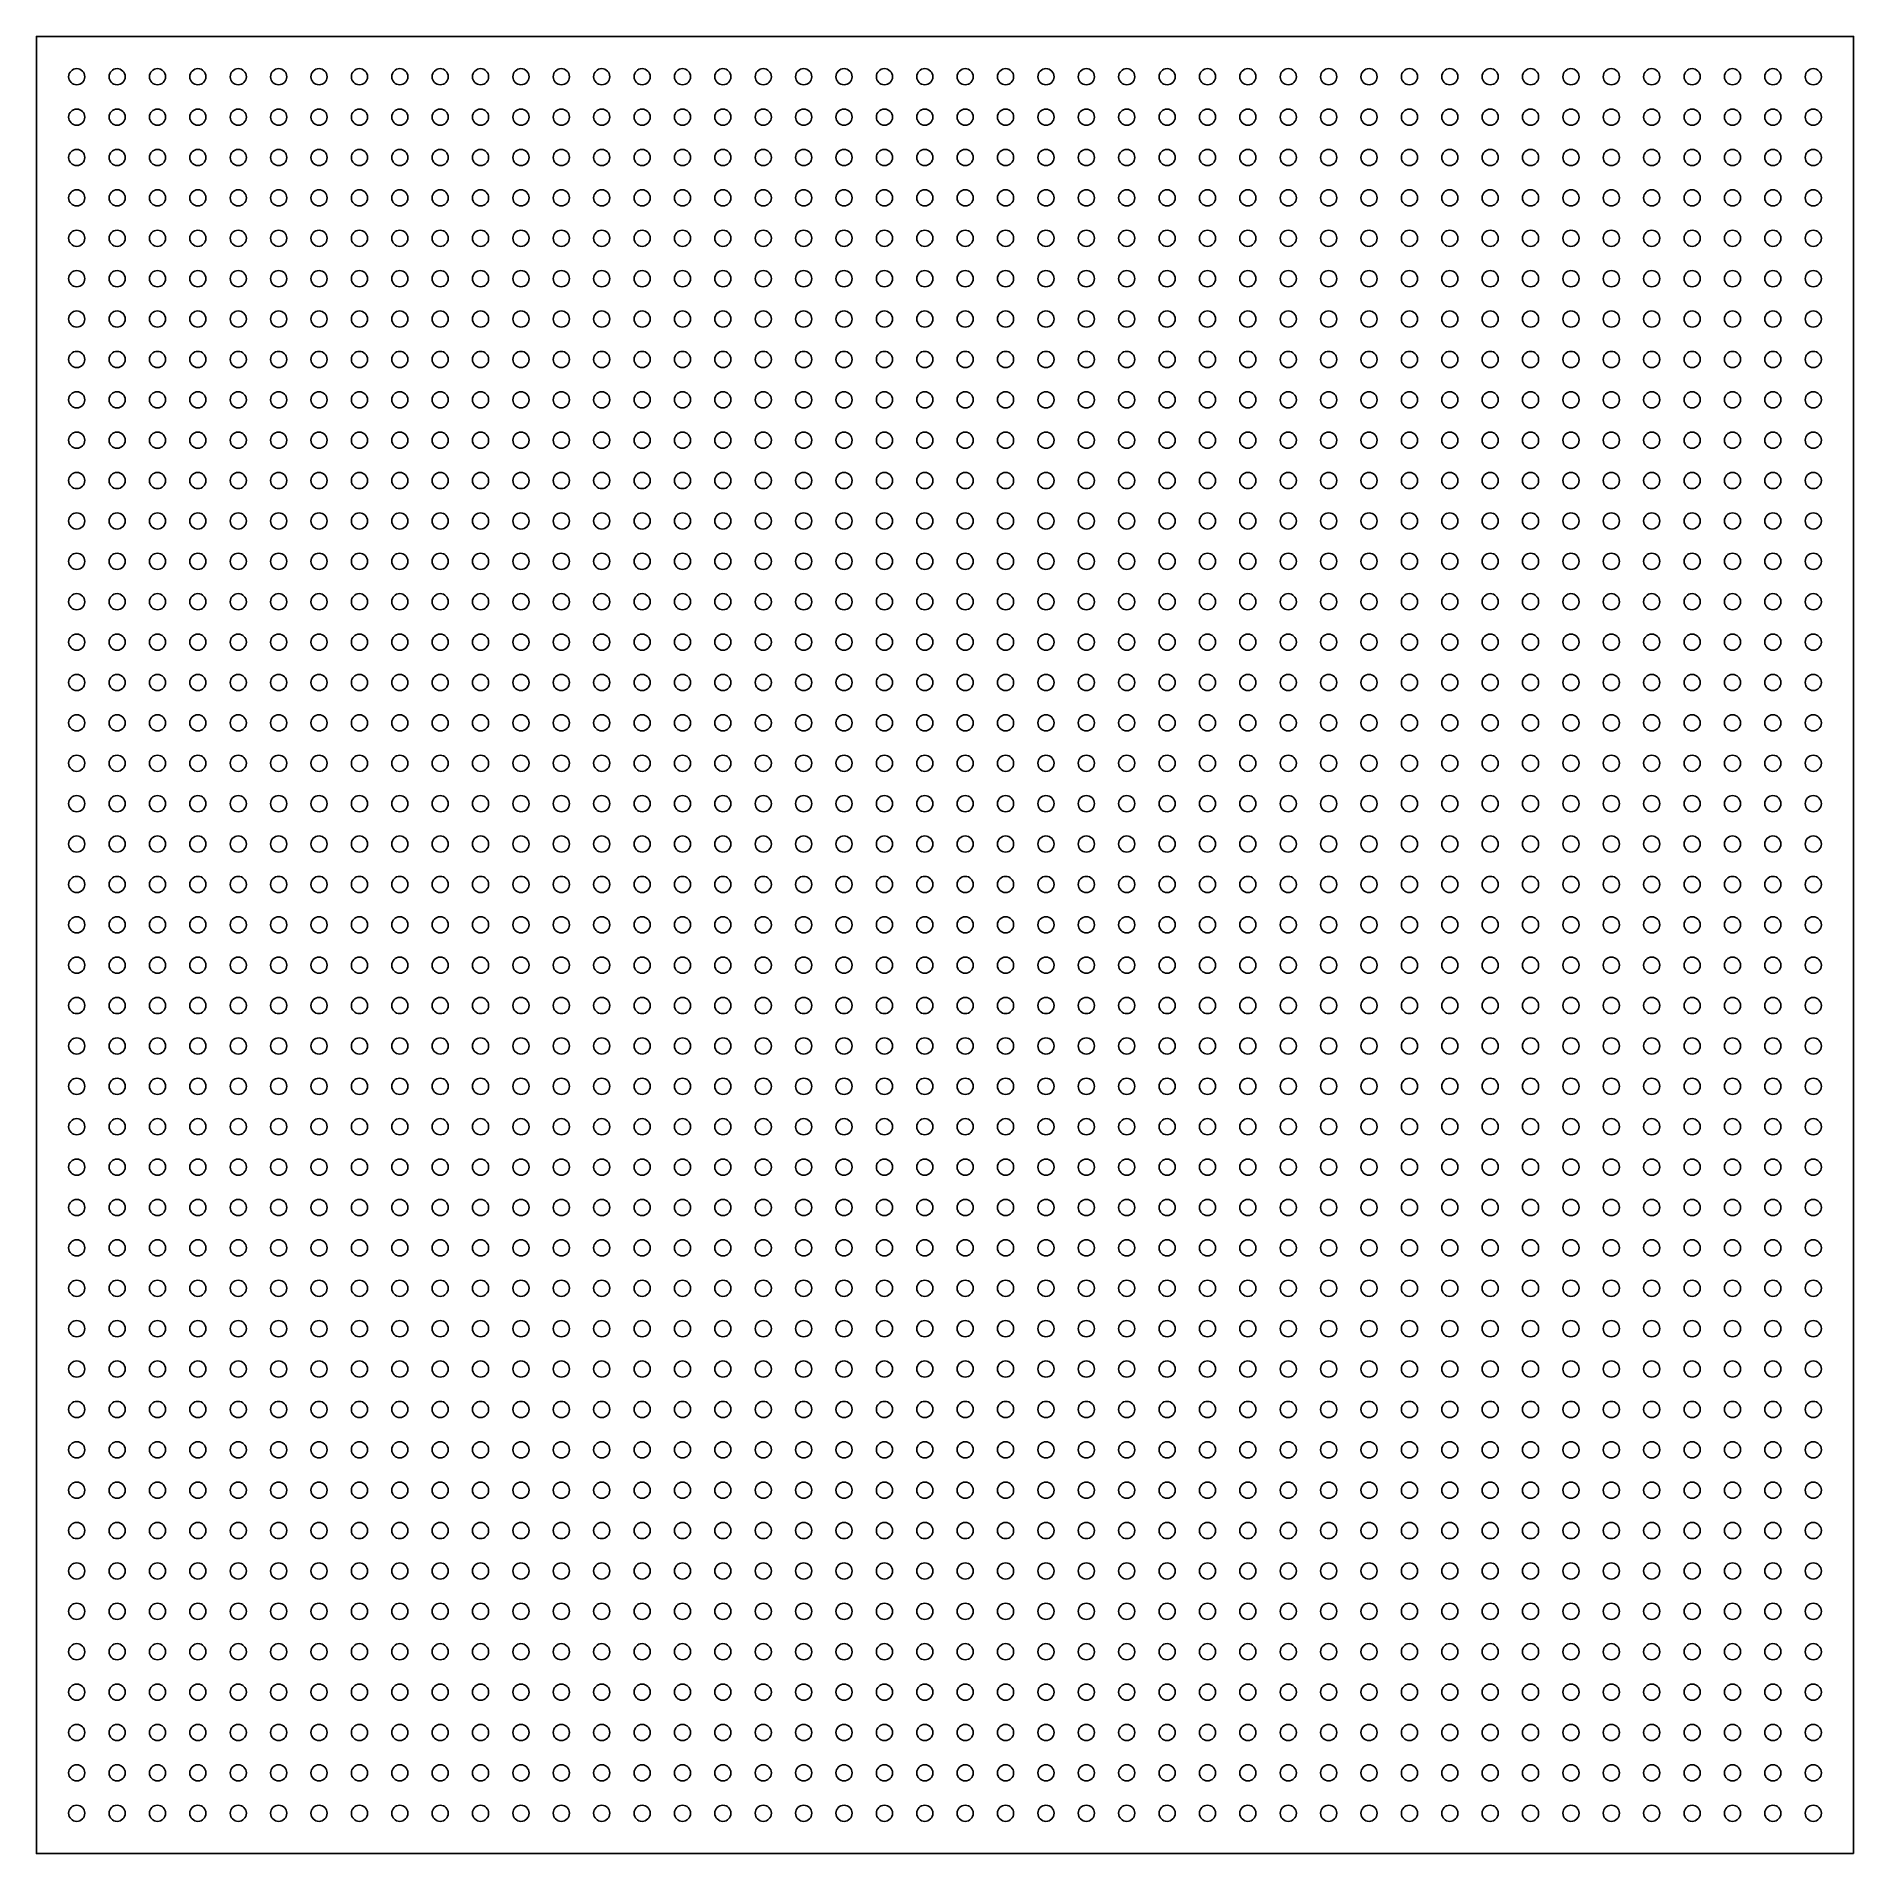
# Model space of a CAD drawing. Header units: millimetres. Extents: x -450 to 0, y -450 to 0.
import ezdxf

# ---------------------------------------------------------------- set-up
doc = ezdxf.new("R2010")
doc.units = ezdxf.units.MM
doc.layers.get('0').update_dxf_attribs({"linetype": 'CONTINUOUS'})

msp = doc.modelspace()

# ---------------------------------------------------------------- linework, layer by layer
msp.add_lwpolyline([(0, -450), (0, 0), (-450, 0), (-450, -450)], close=True)
for centre in [(-440, -10), (-430, -10), (-420, -10), (-410, -10), (-400, -10), (-390, -10), (-380, -10), (-370, -10), (-360, -10), (-350, -10), (-340, -10), (-330, -10), (-320, -10), (-310, -10), (-300, -10), (-290, -10), (-280, -10), (-270, -10), (-260, -10), (-250, -10), (-240, -10), (-230, -10), (-220, -10), (-210, -10), (-200, -10), (-190, -10), (-180, -10), (-170, -10), (-160, -10), (-150, -10), (-140, -10), (-130, -10), (-120, -10), (-110, -10), (-100, -10), (-90, -10), (-80, -10), (-70, -10), (-60, -10), (-50, -10), (-40, -10), (-30, -10), (-20, -10), (-10, -10), (-440, -20), (-430, -20), (-420, -20), (-410, -20), (-400, -20), (-390, -20), (-380, -20), (-370, -20), (-360, -20), (-350, -20), (-340, -20), (-330, -20), (-320, -20), (-310, -20), (-300, -20), (-290, -20), (-280, -20), (-270, -20), (-260, -20), (-250, -20), (-240, -20), (-230, -20), (-220, -20), (-210, -20), (-200, -20), (-190, -20), (-180, -20), (-170, -20), (-160, -20), (-150, -20), (-140, -20), (-130, -20), (-120, -20), (-110, -20), (-100, -20), (-90, -20), (-80, -20), (-70, -20), (-60, -20), (-50, -20), (-40, -20), (-30, -20), (-20, -20), (-10, -20), (-440, -30), (-430, -30), (-420, -30), (-410, -30), (-400, -30), (-390, -30), (-380, -30), (-370, -30), (-360, -30), (-350, -30), (-340, -30), (-330, -30), (-320, -30), (-310, -30), (-300, -30), (-290, -30), (-280, -30), (-270, -30), (-260, -30), (-250, -30), (-240, -30), (-230, -30), (-220, -30), (-210, -30), (-200, -30), (-190, -30), (-180, -30), (-170, -30), (-160, -30), (-150, -30), (-140, -30), (-130, -30), (-120, -30), (-110, -30), (-100, -30), (-90, -30), (-80, -30), (-70, -30), (-60, -30), (-50, -30), (-40, -30), (-30, -30), (-20, -30), (-10, -30), (-440, -40), (-430, -40), (-420, -40), (-410, -40), (-400, -40), (-390, -40), (-380, -40), (-370, -40), (-360, -40), (-350, -40), (-340, -40), (-330, -40), (-320, -40), (-310, -40), (-300, -40), (-290, -40), (-280, -40), (-270, -40), (-260, -40), (-250, -40), (-240, -40), (-230, -40), (-220, -40), (-210, -40), (-200, -40), (-190, -40), (-180, -40), (-170, -40), (-160, -40), (-150, -40), (-140, -40), (-130, -40), (-120, -40), (-110, -40), (-100, -40), (-90, -40), (-80, -40), (-70, -40), (-60, -40), (-50, -40), (-40, -40), (-30, -40), (-20, -40), (-10, -40), (-440, -50), (-430, -50), (-420, -50), (-410, -50), (-400, -50), (-390, -50), (-380, -50), (-370, -50), (-360, -50), (-350, -50), (-340, -50), (-330, -50), (-320, -50), (-310, -50), (-300, -50), (-290, -50), (-280, -50), (-270, -50), (-260, -50), (-250, -50), (-240, -50), (-230, -50), (-220, -50), (-210, -50), (-200, -50), (-190, -50), (-180, -50), (-170, -50), (-160, -50), (-150, -50), (-140, -50), (-130, -50), (-120, -50), (-110, -50), (-100, -50), (-90, -50), (-80, -50), (-70, -50), (-60, -50), (-50, -50), (-40, -50), (-30, -50), (-20, -50), (-10, -50), (-440, -60), (-430, -60), (-420, -60), (-410, -60), (-400, -60), (-390, -60), (-380, -60), (-370, -60), (-360, -60), (-350, -60), (-340, -60), (-330, -60), (-320, -60), (-310, -60), (-300, -60), (-290, -60), (-280, -60), (-270, -60), (-260, -60), (-250, -60), (-240, -60), (-230, -60), (-220, -60), (-210, -60), (-200, -60), (-190, -60), (-180, -60), (-170, -60), (-160, -60), (-150, -60), (-140, -60), (-130, -60), (-120, -60), (-110, -60), (-100, -60), (-90, -60), (-80, -60), (-70, -60), (-60, -60), (-50, -60), (-40, -60), (-30, -60), (-20, -60), (-10, -60), (-440, -70), (-430, -70), (-420, -70), (-410, -70), (-400, -70), (-390, -70), (-380, -70), (-370, -70), (-360, -70), (-350, -70), (-340, -70), (-330, -70), (-320, -70), (-310, -70), (-300, -70), (-290, -70), (-280, -70), (-270, -70), (-260, -70), (-250, -70), (-240, -70), (-230, -70), (-220, -70), (-210, -70), (-200, -70), (-190, -70), (-180, -70), (-170, -70), (-160, -70), (-150, -70), (-140, -70), (-130, -70), (-120, -70), (-110, -70), (-100, -70), (-90, -70), (-80, -70), (-70, -70), (-60, -70), (-50, -70), (-40, -70), (-30, -70), (-20, -70), (-10, -70), (-440, -80), (-430, -80), (-420, -80), (-410, -80), (-400, -80), (-390, -80), (-380, -80), (-370, -80), (-360, -80), (-350, -80), (-340, -80), (-330, -80), (-320, -80), (-310, -80), (-300, -80), (-290, -80), (-280, -80), (-270, -80), (-260, -80), (-250, -80), (-240, -80), (-230, -80), (-220, -80), (-210, -80), (-200, -80), (-190, -80), (-180, -80), (-170, -80), (-160, -80), (-150, -80), (-140, -80), (-130, -80), (-120, -80), (-110, -80), (-100, -80), (-90, -80), (-80, -80), (-70, -80), (-60, -80), (-50, -80), (-40, -80), (-30, -80), (-20, -80), (-10, -80), (-440, -90), (-430, -90), (-420, -90), (-410, -90), (-400, -90), (-390, -90), (-380, -90), (-370, -90), (-360, -90), (-350, -90), (-340, -90), (-330, -90), (-320, -90), (-310, -90), (-300, -90), (-290, -90), (-280, -90), (-270, -90), (-260, -90), (-250, -90), (-240, -90), (-230, -90), (-220, -90), (-210, -90), (-200, -90), (-190, -90), (-180, -90), (-170, -90), (-160, -90), (-150, -90), (-140, -90), (-130, -90), (-120, -90), (-110, -90), (-100, -90), (-90, -90), (-80, -90), (-70, -90), (-60, -90), (-50, -90), (-40, -90), (-30, -90), (-20, -90), (-10, -90), (-440, -100), (-430, -100), (-420, -100), (-410, -100), (-400, -100), (-390, -100), (-380, -100), (-370, -100), (-360, -100), (-350, -100), (-340, -100), (-330, -100), (-320, -100), (-310, -100), (-300, -100), (-290, -100), (-280, -100), (-270, -100), (-260, -100), (-250, -100), (-240, -100), (-230, -100), (-220, -100), (-210, -100), (-200, -100), (-190, -100), (-180, -100), (-170, -100), (-160, -100), (-150, -100), (-140, -100), (-130, -100), (-120, -100), (-110, -100), (-100, -100), (-90, -100), (-80, -100), (-70, -100), (-60, -100), (-50, -100), (-40, -100), (-30, -100), (-20, -100), (-10, -100), (-440, -110), (-430, -110), (-420, -110), (-410, -110), (-400, -110), (-390, -110), (-380, -110), (-370, -110), (-360, -110), (-350, -110), (-340, -110), (-330, -110), (-320, -110), (-310, -110), (-300, -110), (-290, -110), (-280, -110), (-270, -110), (-260, -110), (-250, -110), (-240, -110), (-230, -110), (-220, -110), (-210, -110), (-200, -110), (-190, -110), (-180, -110), (-170, -110), (-160, -110), (-150, -110), (-140, -110), (-130, -110), (-120, -110), (-110, -110), (-100, -110), (-90, -110), (-80, -110), (-70, -110), (-60, -110), (-50, -110), (-40, -110), (-30, -110), (-20, -110), (-10, -110), (-440, -120), (-430, -120), (-420, -120), (-410, -120), (-400, -120), (-390, -120), (-380, -120), (-370, -120), (-360, -120), (-350, -120), (-340, -120), (-330, -120), (-320, -120), (-310, -120), (-300, -120), (-290, -120), (-280, -120), (-270, -120), (-260, -120), (-250, -120), (-240, -120), (-230, -120), (-220, -120), (-210, -120), (-200, -120), (-190, -120), (-180, -120), (-170, -120), (-160, -120), (-150, -120), (-140, -120), (-130, -120), (-120, -120), (-110, -120), (-100, -120), (-90, -120), (-80, -120), (-70, -120), (-60, -120), (-50, -120), (-40, -120), (-30, -120), (-20, -120), (-10, -120), (-440, -130), (-430, -130), (-420, -130), (-410, -130), (-400, -130), (-390, -130), (-380, -130), (-370, -130), (-360, -130), (-350, -130), (-340, -130), (-330, -130), (-320, -130), (-310, -130), (-300, -130), (-290, -130), (-280, -130), (-270, -130), (-260, -130), (-250, -130), (-240, -130), (-230, -130), (-220, -130), (-210, -130), (-200, -130), (-190, -130), (-180, -130), (-170, -130), (-160, -130), (-150, -130), (-140, -130), (-130, -130), (-120, -130), (-110, -130), (-100, -130), (-90, -130), (-80, -130), (-70, -130), (-60, -130), (-50, -130), (-40, -130), (-30, -130), (-20, -130), (-10, -130), (-440, -140), (-430, -140), (-420, -140), (-410, -140), (-400, -140), (-390, -140), (-380, -140), (-370, -140), (-360, -140), (-350, -140), (-340, -140), (-330, -140), (-320, -140), (-310, -140), (-300, -140), (-290, -140), (-280, -140), (-270, -140), (-260, -140), (-250, -140), (-240, -140), (-230, -140), (-220, -140), (-210, -140), (-200, -140), (-190, -140), (-180, -140), (-170, -140), (-160, -140), (-150, -140), (-140, -140), (-130, -140), (-120, -140), (-110, -140), (-100, -140), (-90, -140), (-80, -140), (-70, -140), (-60, -140), (-50, -140), (-40, -140), (-30, -140), (-20, -140), (-10, -140), (-440, -150), (-430, -150), (-420, -150), (-410, -150), (-400, -150), (-390, -150), (-380, -150), (-370, -150), (-360, -150), (-350, -150), (-340, -150), (-330, -150), (-320, -150), (-310, -150), (-300, -150), (-290, -150), (-280, -150), (-270, -150), (-260, -150), (-250, -150), (-240, -150), (-230, -150), (-220, -150), (-210, -150), (-200, -150), (-190, -150), (-180, -150), (-170, -150), (-160, -150), (-150, -150), (-140, -150), (-130, -150), (-120, -150), (-110, -150), (-100, -150), (-90, -150), (-80, -150), (-70, -150), (-60, -150), (-50, -150), (-40, -150), (-30, -150), (-20, -150), (-10, -150), (-440, -160), (-430, -160), (-420, -160), (-410, -160), (-400, -160), (-390, -160), (-380, -160), (-370, -160), (-360, -160), (-350, -160), (-340, -160), (-330, -160), (-320, -160), (-310, -160), (-300, -160), (-290, -160), (-280, -160), (-270, -160), (-260, -160), (-250, -160), (-240, -160), (-230, -160), (-220, -160), (-210, -160), (-200, -160), (-190, -160), (-180, -160), (-170, -160), (-160, -160), (-150, -160), (-140, -160), (-130, -160), (-120, -160), (-110, -160), (-100, -160), (-90, -160), (-80, -160), (-70, -160), (-60, -160), (-50, -160), (-40, -160), (-30, -160), (-20, -160), (-10, -160), (-440, -170), (-430, -170), (-420, -170), (-410, -170), (-400, -170), (-390, -170), (-380, -170), (-370, -170), (-360, -170), (-350, -170), (-340, -170), (-330, -170), (-320, -170), (-310, -170), (-300, -170), (-290, -170), (-280, -170), (-270, -170), (-260, -170), (-250, -170), (-240, -170), (-230, -170), (-220, -170), (-210, -170), (-200, -170), (-190, -170), (-180, -170), (-170, -170), (-160, -170), (-150, -170), (-140, -170), (-130, -170), (-120, -170), (-110, -170), (-100, -170), (-90, -170), (-80, -170), (-70, -170), (-60, -170), (-50, -170), (-40, -170), (-30, -170), (-20, -170), (-10, -170), (-440, -180), (-430, -180), (-420, -180), (-410, -180), (-400, -180), (-390, -180), (-380, -180), (-370, -180), (-360, -180), (-350, -180), (-340, -180), (-330, -180), (-320, -180), (-310, -180), (-300, -180), (-290, -180), (-280, -180), (-270, -180), (-260, -180), (-250, -180), (-240, -180), (-230, -180), (-220, -180), (-210, -180), (-200, -180), (-190, -180), (-180, -180), (-170, -180), (-160, -180), (-150, -180), (-140, -180), (-130, -180), (-120, -180), (-110, -180), (-100, -180), (-90, -180), (-80, -180), (-70, -180), (-60, -180), (-50, -180), (-40, -180), (-30, -180), (-20, -180), (-10, -180), (-440, -190), (-430, -190), (-420, -190), (-410, -190), (-400, -190), (-390, -190), (-380, -190), (-370, -190), (-360, -190), (-350, -190), (-340, -190), (-330, -190), (-320, -190), (-310, -190), (-300, -190), (-290, -190), (-280, -190), (-270, -190), (-260, -190), (-250, -190), (-240, -190), (-230, -190), (-220, -190), (-210, -190), (-200, -190), (-190, -190), (-180, -190), (-170, -190), (-160, -190), (-150, -190), (-140, -190), (-130, -190), (-120, -190), (-110, -190), (-100, -190), (-90, -190), (-80, -190), (-70, -190), (-60, -190), (-50, -190), (-40, -190), (-30, -190), (-20, -190), (-10, -190), (-440, -200), (-430, -200), (-420, -200), (-410, -200), (-400, -200), (-390, -200), (-380, -200), (-370, -200), (-360, -200), (-350, -200), (-340, -200), (-330, -200), (-320, -200), (-310, -200), (-300, -200), (-290, -200), (-280, -200), (-270, -200), (-260, -200), (-250, -200), (-240, -200), (-230, -200), (-220, -200), (-210, -200), (-200, -200), (-190, -200), (-180, -200), (-170, -200), (-160, -200), (-150, -200), (-140, -200), (-130, -200), (-120, -200), (-110, -200), (-100, -200), (-90, -200), (-80, -200), (-70, -200), (-60, -200), (-50, -200), (-40, -200), (-30, -200), (-20, -200), (-10, -200), (-440, -210), (-430, -210), (-420, -210), (-410, -210), (-400, -210), (-390, -210), (-380, -210), (-370, -210), (-360, -210), (-350, -210), (-340, -210), (-330, -210), (-320, -210), (-310, -210), (-300, -210), (-290, -210), (-280, -210), (-270, -210), (-260, -210), (-250, -210), (-240, -210), (-230, -210), (-220, -210), (-210, -210), (-200, -210), (-190, -210), (-180, -210), (-170, -210), (-160, -210), (-150, -210), (-140, -210), (-130, -210), (-120, -210), (-110, -210), (-100, -210), (-90, -210), (-80, -210), (-70, -210), (-60, -210), (-50, -210), (-40, -210), (-30, -210), (-20, -210), (-10, -210), (-440, -220), (-430, -220), (-420, -220), (-410, -220), (-400, -220), (-390, -220), (-380, -220), (-370, -220), (-360, -220), (-350, -220), (-340, -220), (-330, -220), (-320, -220), (-310, -220), (-300, -220), (-290, -220), (-280, -220), (-270, -220), (-260, -220), (-250, -220), (-240, -220), (-230, -220), (-220, -220), (-210, -220), (-200, -220), (-190, -220), (-180, -220), (-170, -220), (-160, -220), (-150, -220), (-140, -220), (-130, -220), (-120, -220), (-110, -220), (-100, -220), (-90, -220), (-80, -220), (-70, -220), (-60, -220), (-50, -220), (-40, -220), (-30, -220), (-20, -220), (-10, -220), (-440, -230), (-430, -230), (-420, -230), (-410, -230), (-400, -230), (-390, -230), (-380, -230), (-370, -230), (-360, -230), (-350, -230), (-340, -230), (-330, -230), (-320, -230), (-310, -230), (-300, -230), (-290, -230), (-280, -230), (-270, -230), (-260, -230), (-250, -230), (-240, -230), (-230, -230), (-220, -230), (-210, -230), (-200, -230), (-190, -230), (-180, -230), (-170, -230), (-160, -230), (-150, -230), (-140, -230), (-130, -230), (-120, -230), (-110, -230), (-100, -230), (-90, -230), (-80, -230), (-70, -230), (-60, -230), (-50, -230), (-40, -230), (-30, -230), (-20, -230), (-10, -230), (-440, -240), (-430, -240), (-420, -240), (-410, -240), (-400, -240), (-390, -240), (-380, -240), (-370, -240), (-360, -240), (-350, -240), (-340, -240), (-330, -240), (-320, -240), (-310, -240), (-300, -240), (-290, -240), (-280, -240), (-270, -240), (-260, -240), (-250, -240), (-240, -240), (-230, -240), (-220, -240), (-210, -240), (-200, -240), (-190, -240), (-180, -240), (-170, -240), (-160, -240), (-150, -240), (-140, -240), (-130, -240), (-120, -240), (-110, -240), (-100, -240), (-90, -240), (-80, -240), (-70, -240), (-60, -240), (-50, -240), (-40, -240), (-30, -240), (-20, -240), (-10, -240), (-440, -250), (-430, -250), (-420, -250), (-410, -250), (-400, -250), (-390, -250), (-380, -250), (-370, -250), (-360, -250), (-350, -250), (-340, -250), (-330, -250), (-320, -250), (-310, -250), (-300, -250), (-290, -250), (-280, -250), (-270, -250), (-260, -250), (-250, -250), (-240, -250), (-230, -250), (-220, -250), (-210, -250), (-200, -250), (-190, -250), (-180, -250), (-170, -250), (-160, -250), (-150, -250), (-140, -250), (-130, -250), (-120, -250), (-110, -250), (-100, -250), (-90, -250), (-80, -250), (-70, -250), (-60, -250), (-50, -250), (-40, -250), (-30, -250), (-20, -250), (-10, -250), (-440, -260), (-430, -260), (-420, -260), (-410, -260), (-400, -260), (-390, -260), (-380, -260), (-370, -260), (-360, -260), (-350, -260), (-340, -260), (-330, -260), (-320, -260), (-310, -260), (-300, -260), (-290, -260), (-280, -260), (-270, -260), (-260, -260), (-250, -260), (-240, -260), (-230, -260), (-220, -260), (-210, -260), (-200, -260), (-190, -260), (-180, -260), (-170, -260), (-160, -260), (-150, -260), (-140, -260), (-130, -260), (-120, -260), (-110, -260), (-100, -260), (-90, -260), (-80, -260), (-70, -260), (-60, -260), (-50, -260), (-40, -260), (-30, -260), (-20, -260), (-10, -260), (-440, -270), (-430, -270), (-420, -270), (-410, -270), (-400, -270), (-390, -270), (-380, -270), (-370, -270), (-360, -270), (-350, -270), (-340, -270), (-330, -270), (-320, -270), (-310, -270), (-300, -270), (-290, -270), (-280, -270), (-270, -270), (-260, -270), (-250, -270), (-240, -270), (-230, -270), (-220, -270), (-210, -270), (-200, -270), (-190, -270), (-180, -270), (-170, -270), (-160, -270), (-150, -270), (-140, -270), (-130, -270), (-120, -270), (-110, -270), (-100, -270), (-90, -270), (-80, -270), (-70, -270), (-60, -270), (-50, -270), (-40, -270), (-30, -270), (-20, -270), (-10, -270), (-440, -280), (-430, -280), (-420, -280), (-410, -280), (-400, -280), (-390, -280), (-380, -280), (-370, -280), (-360, -280), (-350, -280), (-340, -280), (-330, -280), (-320, -280), (-310, -280), (-300, -280), (-290, -280), (-280, -280), (-270, -280), (-260, -280), (-250, -280), (-240, -280), (-230, -280), (-220, -280), (-210, -280), (-200, -280), (-190, -280), (-180, -280), (-170, -280), (-160, -280), (-150, -280), (-140, -280), (-130, -280), (-120, -280), (-110, -280), (-100, -280), (-90, -280), (-80, -280), (-70, -280), (-60, -280), (-50, -280), (-40, -280), (-30, -280), (-20, -280), (-10, -280), (-440, -290), (-430, -290), (-420, -290), (-410, -290), (-400, -290), (-390, -290), (-380, -290), (-370, -290), (-360, -290), (-350, -290), (-340, -290), (-330, -290), (-320, -290), (-310, -290), (-300, -290), (-290, -290), (-280, -290), (-270, -290), (-260, -290), (-250, -290), (-240, -290), (-230, -290), (-220, -290), (-210, -290), (-200, -290), (-190, -290), (-180, -290), (-170, -290), (-160, -290), (-150, -290), (-140, -290), (-130, -290), (-120, -290), (-110, -290), (-100, -290), (-90, -290), (-80, -290), (-70, -290), (-60, -290), (-50, -290), (-40, -290), (-30, -290), (-20, -290), (-10, -290), (-440, -300), (-430, -300), (-420, -300), (-410, -300), (-400, -300), (-390, -300), (-380, -300), (-370, -300), (-360, -300), (-350, -300), (-340, -300), (-330, -300), (-320, -300), (-310, -300), (-300, -300), (-290, -300), (-280, -300), (-270, -300), (-260, -300), (-250, -300), (-240, -300), (-230, -300), (-220, -300), (-210, -300), (-200, -300), (-190, -300), (-180, -300), (-170, -300), (-160, -300), (-150, -300), (-140, -300), (-130, -300), (-120, -300), (-110, -300), (-100, -300), (-90, -300), (-80, -300), (-70, -300), (-60, -300), (-50, -300), (-40, -300), (-30, -300), (-20, -300), (-10, -300), (-440, -310), (-430, -310), (-420, -310), (-410, -310), (-400, -310), (-390, -310), (-380, -310), (-370, -310), (-360, -310), (-350, -310), (-340, -310), (-330, -310), (-320, -310), (-310, -310), (-300, -310), (-290, -310), (-280, -310), (-270, -310), (-260, -310), (-250, -310), (-240, -310), (-230, -310), (-220, -310), (-210, -310), (-200, -310), (-190, -310), (-180, -310), (-170, -310), (-160, -310), (-150, -310), (-140, -310), (-130, -310), (-120, -310), (-110, -310), (-100, -310), (-90, -310), (-80, -310), (-70, -310), (-60, -310), (-50, -310), (-40, -310), (-30, -310), (-20, -310), (-10, -310), (-440, -320), (-430, -320), (-420, -320), (-410, -320), (-400, -320), (-390, -320), (-380, -320), (-370, -320), (-360, -320), (-350, -320), (-340, -320), (-330, -320), (-320, -320), (-310, -320), (-300, -320), (-290, -320), (-280, -320), (-270, -320), (-260, -320), (-250, -320), (-240, -320), (-230, -320), (-220, -320), (-210, -320), (-200, -320), (-190, -320), (-180, -320), (-170, -320), (-160, -320), (-150, -320), (-140, -320), (-130, -320), (-120, -320), (-110, -320), (-100, -320), (-90, -320), (-80, -320), (-70, -320), (-60, -320), (-50, -320), (-40, -320), (-30, -320), (-20, -320), (-10, -320), (-440, -330), (-430, -330), (-420, -330), (-410, -330), (-400, -330), (-390, -330), (-380, -330), (-370, -330), (-360, -330), (-350, -330), (-340, -330), (-330, -330), (-320, -330), (-310, -330), (-300, -330), (-290, -330), (-280, -330), (-270, -330), (-260, -330), (-250, -330), (-240, -330), (-230, -330), (-220, -330), (-210, -330), (-200, -330), (-190, -330), (-180, -330), (-170, -330), (-160, -330), (-150, -330), (-140, -330), (-130, -330), (-120, -330), (-110, -330), (-100, -330), (-90, -330), (-80, -330), (-70, -330), (-60, -330), (-50, -330), (-40, -330), (-30, -330), (-20, -330), (-10, -330), (-440, -340), (-430, -340), (-420, -340), (-410, -340), (-400, -340), (-390, -340), (-380, -340), (-370, -340), (-360, -340), (-350, -340), (-340, -340), (-330, -340), (-320, -340), (-310, -340), (-300, -340), (-290, -340), (-280, -340), (-270, -340), (-260, -340), (-250, -340), (-240, -340), (-230, -340), (-220, -340), (-210, -340), (-200, -340), (-190, -340), (-180, -340), (-170, -340), (-160, -340), (-150, -340), (-140, -340), (-130, -340), (-120, -340), (-110, -340), (-100, -340), (-90, -340), (-80, -340), (-70, -340), (-60, -340), (-50, -340), (-40, -340), (-30, -340), (-20, -340), (-10, -340), (-440, -350), (-430, -350), (-420, -350), (-410, -350), (-400, -350), (-390, -350), (-380, -350), (-370, -350), (-360, -350), (-350, -350), (-340, -350), (-330, -350), (-320, -350), (-310, -350), (-300, -350), (-290, -350), (-280, -350), (-270, -350), (-260, -350), (-250, -350), (-240, -350), (-230, -350), (-220, -350), (-210, -350), (-200, -350), (-190, -350), (-180, -350), (-170, -350), (-160, -350), (-150, -350), (-140, -350), (-130, -350), (-120, -350), (-110, -350), (-100, -350), (-90, -350), (-80, -350), (-70, -350), (-60, -350), (-50, -350), (-40, -350), (-30, -350), (-20, -350), (-10, -350), (-440, -360), (-430, -360), (-420, -360), (-410, -360), (-400, -360), (-390, -360), (-380, -360), (-370, -360), (-360, -360), (-350, -360), (-340, -360), (-330, -360), (-320, -360), (-310, -360), (-300, -360), (-290, -360), (-280, -360), (-270, -360), (-260, -360), (-250, -360), (-240, -360), (-230, -360), (-220, -360), (-210, -360), (-200, -360), (-190, -360), (-180, -360), (-170, -360), (-160, -360), (-150, -360), (-140, -360), (-130, -360), (-120, -360), (-110, -360), (-100, -360), (-90, -360), (-80, -360), (-70, -360), (-60, -360), (-50, -360), (-40, -360), (-30, -360), (-20, -360), (-10, -360), (-440, -370), (-430, -370), (-420, -370), (-410, -370), (-400, -370), (-390, -370), (-380, -370), (-370, -370), (-360, -370), (-350, -370), (-340, -370), (-330, -370), (-320, -370), (-310, -370), (-300, -370), (-290, -370), (-280, -370), (-270, -370), (-260, -370), (-250, -370), (-240, -370), (-230, -370), (-220, -370), (-210, -370), (-200, -370), (-190, -370), (-180, -370), (-170, -370), (-160, -370), (-150, -370), (-140, -370), (-130, -370), (-120, -370), (-110, -370), (-100, -370), (-90, -370), (-80, -370), (-70, -370), (-60, -370), (-50, -370), (-40, -370), (-30, -370), (-20, -370), (-10, -370), (-440, -380), (-430, -380), (-420, -380), (-410, -380), (-400, -380), (-390, -380), (-380, -380), (-370, -380), (-360, -380), (-350, -380), (-340, -380), (-330, -380), (-320, -380), (-310, -380), (-300, -380), (-290, -380), (-280, -380), (-270, -380), (-260, -380), (-250, -380), (-240, -380), (-230, -380), (-220, -380), (-210, -380), (-200, -380), (-190, -380), (-180, -380), (-170, -380), (-160, -380), (-150, -380), (-140, -380), (-130, -380), (-120, -380), (-110, -380), (-100, -380), (-90, -380), (-80, -380), (-70, -380), (-60, -380), (-50, -380), (-40, -380), (-30, -380), (-20, -380), (-10, -380), (-440, -390), (-430, -390), (-420, -390), (-410, -390), (-400, -390), (-390, -390), (-380, -390), (-370, -390), (-360, -390), (-350, -390), (-340, -390), (-330, -390), (-320, -390), (-310, -390), (-300, -390), (-290, -390), (-280, -390), (-270, -390), (-260, -390), (-250, -390), (-240, -390), (-230, -390), (-220, -390), (-210, -390), (-200, -390), (-190, -390), (-180, -390), (-170, -390), (-160, -390), (-150, -390), (-140, -390), (-130, -390), (-120, -390), (-110, -390), (-100, -390), (-90, -390), (-80, -390), (-70, -390), (-60, -390), (-50, -390), (-40, -390), (-30, -390), (-20, -390), (-10, -390), (-440, -400), (-430, -400), (-420, -400), (-410, -400), (-400, -400), (-390, -400), (-380, -400), (-370, -400), (-360, -400), (-350, -400), (-340, -400), (-330, -400), (-320, -400), (-310, -400), (-300, -400), (-290, -400), (-280, -400), (-270, -400), (-260, -400), (-250, -400), (-240, -400), (-230, -400), (-220, -400), (-210, -400), (-200, -400), (-190, -400), (-180, -400), (-170, -400), (-160, -400), (-150, -400), (-140, -400), (-130, -400), (-120, -400), (-110, -400), (-100, -400), (-90, -400), (-80, -400), (-70, -400), (-60, -400), (-50, -400), (-40, -400), (-30, -400), (-20, -400), (-10, -400), (-440, -410), (-430, -410), (-420, -410), (-410, -410), (-400, -410), (-390, -410), (-380, -410), (-370, -410), (-360, -410), (-350, -410), (-340, -410), (-330, -410), (-320, -410), (-310, -410), (-300, -410), (-290, -410), (-280, -410), (-270, -410), (-260, -410), (-250, -410), (-240, -410), (-230, -410), (-220, -410), (-210, -410), (-200, -410), (-190, -410), (-180, -410), (-170, -410), (-160, -410), (-150, -410), (-140, -410), (-130, -410), (-120, -410), (-110, -410), (-100, -410), (-90, -410), (-80, -410), (-70, -410), (-60, -410), (-50, -410), (-40, -410), (-30, -410), (-20, -410), (-10, -410), (-440, -420), (-430, -420), (-420, -420), (-410, -420), (-400, -420), (-390, -420), (-380, -420), (-370, -420), (-360, -420), (-350, -420), (-340, -420), (-330, -420), (-320, -420), (-310, -420), (-300, -420), (-290, -420), (-280, -420), (-270, -420), (-260, -420), (-250, -420), (-240, -420), (-230, -420), (-220, -420), (-210, -420), (-200, -420), (-190, -420), (-180, -420), (-170, -420), (-160, -420), (-150, -420), (-140, -420), (-130, -420), (-120, -420), (-110, -420), (-100, -420), (-90, -420), (-80, -420), (-70, -420), (-60, -420), (-50, -420), (-40, -420), (-30, -420), (-20, -420), (-10, -420), (-440, -430), (-430, -430), (-420, -430), (-410, -430), (-400, -430), (-390, -430), (-380, -430), (-370, -430), (-360, -430), (-350, -430), (-340, -430), (-330, -430), (-320, -430), (-310, -430), (-300, -430), (-290, -430), (-280, -430), (-270, -430), (-260, -430), (-250, -430), (-240, -430), (-230, -430), (-220, -430), (-210, -430), (-200, -430), (-190, -430), (-180, -430), (-170, -430), (-160, -430), (-150, -430), (-140, -430), (-130, -430), (-120, -430), (-110, -430), (-100, -430), (-90, -430), (-80, -430), (-70, -430), (-60, -430), (-50, -430), (-40, -430), (-30, -430), (-20, -430), (-10, -430), (-440, -440), (-430, -440), (-420, -440), (-410, -440), (-400, -440), (-390, -440), (-380, -440), (-370, -440), (-360, -440), (-350, -440), (-340, -440), (-330, -440), (-320, -440), (-310, -440), (-300, -440), (-290, -440), (-280, -440), (-270, -440), (-260, -440), (-250, -440), (-240, -440), (-230, -440), (-220, -440), (-210, -440), (-200, -440), (-190, -440), (-180, -440), (-170, -440), (-160, -440), (-150, -440), (-140, -440), (-130, -440), (-120, -440), (-110, -440), (-100, -440), (-90, -440), (-80, -440), (-70, -440), (-60, -440), (-50, -440), (-40, -440), (-30, -440), (-20, -440), (-10, -440)]:
    msp.add_circle(centre, 2)

doc.saveas('drawing.dxf')
